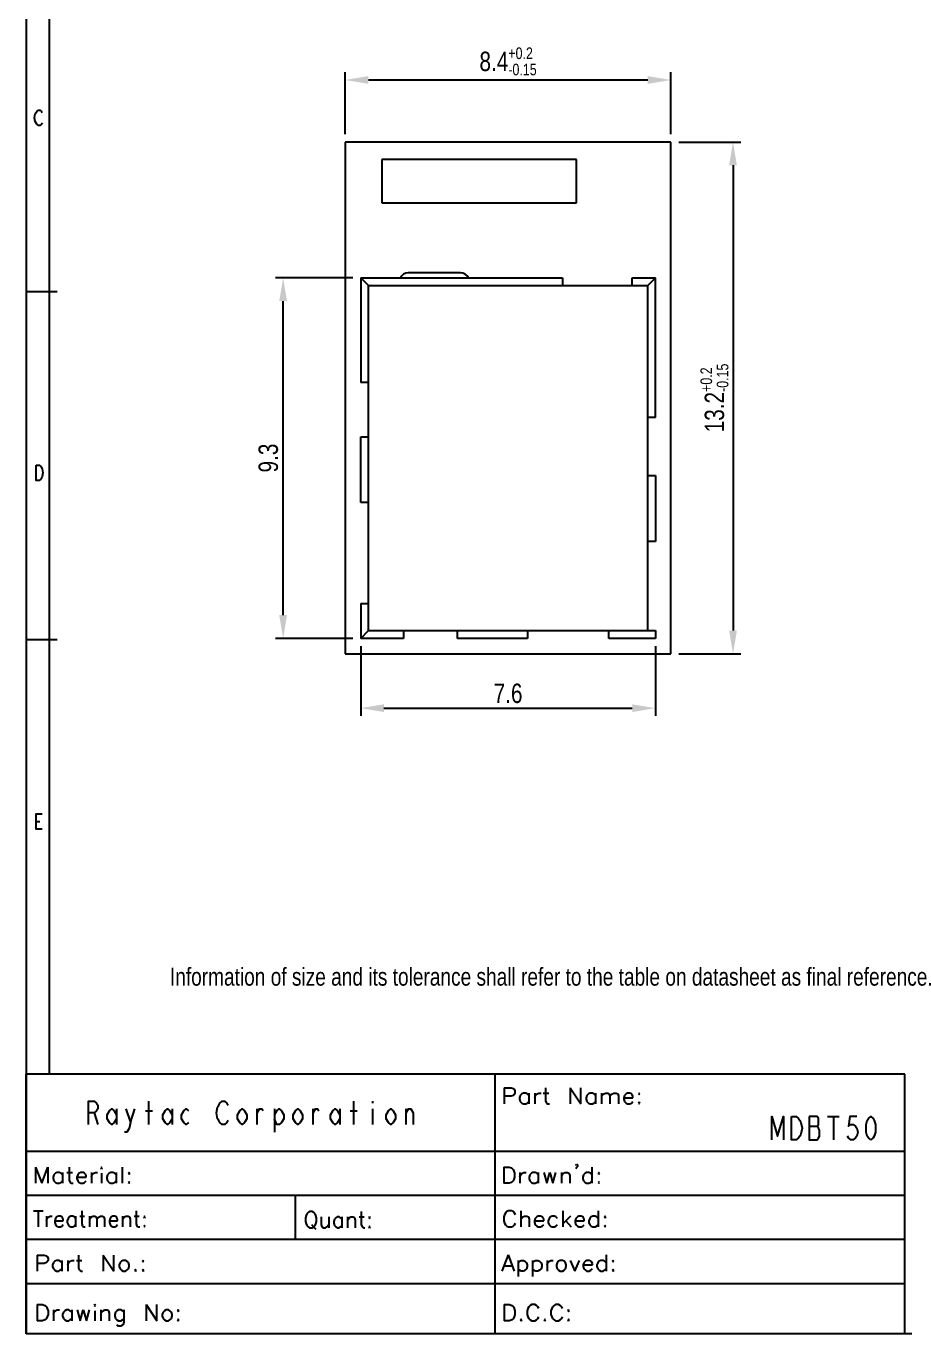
# Model space of a CAD drawing. Header units: millimetres. Extents: x 0 to 189, y 4 to 276.
# Drawn here: x 0 to 113.3, y 3.7 to 172.3 of the extents above; entities that cross this region are included whole.
import ezdxf

# ---------------------------------------------------------------- set-up
doc = ezdxf.new("R2010")
doc.units = ezdxf.units.MM
doc.header["$LTSCALE"] = 19.36
doc.header["$PDMODE"] = 3
doc.header["$PDSIZE"] = 8
doc.layers.get('0').update_dxf_attribs({"linetype": 'CONTINUOUS'})
doc.layers.get('Defpoints').update_dxf_attribs({"linetype": 'CONTINUOUS'})
doc.styles.get("Standard").update_dxf_attribs({"font": 'txt', "width": 0.8})
doc.dimstyles.new('DIMSTYLE_1', dxfattribs={"dimtxt": 2.5, "dimasz": 3, "dimexe": 1, "dimexo": 1, "dimgap": 0.65, "dimtad": 1, "dimlfac": 0.2, "dimdsep": 46, "dimtxsty": 'Standard', "dimblk": '_FILLED', "dimcen": 0.09, "dimazin": 2, "dimtol": 1, "dimtp": 0.2, "dimtm": 0.15, "dimtfac": 0.6, "dimtofl": 0, "dimtmove": 0, "dimatfit": 3, "dimldrblk": '_FILLED', "dimfxl": 0, "dimtolj": 1, "dimarcsym": 0})
doc.dimstyles.new('DIMSTYLE_2', dxfattribs={"dimtxt": 2.5, "dimasz": 3, "dimexe": 1, "dimexo": 1, "dimgap": 0.65, "dimtad": 1, "dimlfac": 0.2, "dimdsep": 46, "dimtxsty": 'Standard', "dimblk": '_FILLED', "dimcen": 0.09, "dimazin": 2, "dimtp": 0.2, "dimtm": 0.15, "dimtfac": 0.6, "dimtofl": 0, "dimtmove": 0, "dimatfit": 3, "dimldrblk": '_FILLED', "dimfxl": 0, "dimtolj": 1, "dimarcsym": 0})

# ---------------------------------------------------------------- blocks, each defined once
blk = doc.blocks.new('_FILLED')
at = {"color": 0, "linetype": 'ByBlock'}
blk.add_solid([(0, 0), (-1, 0.167), (-1, -0.167)], dxfattribs=at)
blk = doc.blocks.new('*D16')
at = {"color": 0, "lineweight": -2}
for p, q in [((42.13, 139.83), (32.13, 139.83)), ((33.13, 96.33), (33.13, 136.83)), ((42.13, 93.33), (32.13, 93.33))]:
    blk.add_line(p, q, dxfattribs=at)
at = {"layer": 'Defpoints', "color": 0}
for p in [(33.13, 139.83), (43.13, 139.83), (43.13, 93.33)]:
    blk.add_point(p, dxfattribs=at)
at = {"color": 0, "lineweight": -2, "xscale": 3, "yscale": 3, "zscale": 3}
for p, rotation in [((33.13, 139.83), 90), ((33.13, 93.33), 270)]:
    blk.add_blockref('_FILLED', p, dxfattribs=dict(at, rotation=rotation))
at = {"color": 0, "insert": (31.23, 116.58), "char_height": 2.5, "attachment_point": 5, "rotation": 90}
blk.add_mtext('\\A1;9.3', dxfattribs=at)
blk = doc.blocks.new('*D17')
at = {"color": 0, "lineweight": -2}
for p, q in [((43.13, 92.33), (43.13, 83.33)), ((81.13, 92.33), (81.13, 83.33)), ((46.13, 84.33), (78.13, 84.33))]:
    blk.add_line(p, q, dxfattribs=at)
at = {"layer": 'Defpoints', "color": 0}
for p in [(43.13, 93.33), (81.13, 93.33), (81.13, 84.33)]:
    blk.add_point(p, dxfattribs=at)
at = {"color": 0, "lineweight": -2, "xscale": 3, "yscale": 3, "zscale": 3, "rotation": 180}
blk.add_blockref('_FILLED', (43.13, 84.33), dxfattribs=at)
at = {"color": 0, "lineweight": -2, "xscale": 3, "yscale": 3, "zscale": 3}
blk.add_blockref('_FILLED', (81.13, 84.33), dxfattribs=at)
at = {"color": 0, "insert": (62.13, 86.23), "char_height": 2.5, "attachment_point": 5}
blk.add_mtext('\\A1;7.6', dxfattribs=at)
blk = doc.blocks.new('*D18')
at = {"color": 0, "lineweight": -2}
for p, q in [((41.13, 158.33), (41.13, 166.33)), ((44.13, 165.33), (80.13, 165.33)), ((83.13, 158.33), (83.13, 166.33))]:
    blk.add_line(p, q, dxfattribs=at)
at = {"layer": 'Defpoints', "color": 0}
for p in [(83.13, 165.33), (41.13, 157.33), (83.13, 157.33)]:
    blk.add_point(p, dxfattribs=at)
at = {"color": 0, "lineweight": -2, "xscale": 3, "yscale": 3, "zscale": 3, "rotation": 180}
blk.add_blockref('_FILLED', (41.13, 165.33), dxfattribs=at)
at = {"color": 0, "lineweight": -2, "xscale": 3, "yscale": 3, "zscale": 3}
blk.add_blockref('_FILLED', (83.13, 165.33), dxfattribs=at)
at = {"color": 0, "insert": (62.13, 167.73), "char_height": 2.5, "attachment_point": 5}
blk.add_mtext('\\A1;8.4{\\H0.6x;\\S+0.2^ -0.15;}', dxfattribs=at)
blk = doc.blocks.new('*D19')
at = {"color": 0, "lineweight": -2}
for p, q in [((84.13, 157.33), (92.13, 157.33)), ((91.13, 154.33), (91.13, 94.33)), ((84.13, 91.33), (92.13, 91.33))]:
    blk.add_line(p, q, dxfattribs=at)
at = {"layer": 'Defpoints', "color": 0}
for p in [(83.13, 157.33), (83.13, 91.33), (91.13, 91.33)]:
    blk.add_point(p, dxfattribs=at)
at = {"color": 0, "lineweight": -2, "xscale": 3, "yscale": 3, "zscale": 3}
for p, rotation in [((91.13, 157.33), 90), ((91.13, 91.33), 270)]:
    blk.add_blockref('_FILLED', p, dxfattribs=dict(at, rotation=rotation))
at = {"color": 0, "insert": (88.73, 124.33), "char_height": 2.5, "attachment_point": 5, "rotation": 90}
blk.add_mtext('\\A1;13.2{\\H0.6x;\\S+0.2^ -0.15;}', dxfattribs=at)

msp = doc.modelspace()

# ---------------------------------------------------------------- linework, layer by layer
at = {"color": 7, "linetype": 'Continuous'}
for p, q in [((0, 275.551), (0, 3.653)), ((2.977, 272.574), (2.977, 37.144)), ((41.131, 157.329), (41.131, 91.329)), ((83.131, 157.329), (41.131, 157.329)), ((83.131, 91.329), (83.131, 157.329)), ((45.84, 155.092), (45.84, 149.492)), ((70.94, 155.092), (45.84, 155.092)), ((70.94, 149.492), (70.94, 155.092)), ((45.84, 149.492), (70.94, 149.492)), ((56.006, 140.454), (49.256, 140.454)), ((43.131, 139.829), (43.131, 126.329)), ((43.131, 139.829), (44.131, 138.829)), ((43.131, 139.829), (69.131, 139.829)), ((44.131, 94.329), (44.131, 138.829)), ((44.131, 138.829), (80.131, 138.829)), ((69.131, 139.829), (69.131, 138.829)), ((78.131, 139.829), (81.131, 139.829)), ((78.131, 138.829), (78.131, 139.829)), ((81.131, 139.829), (80.131, 138.829)), ((80.131, 94.329), (80.131, 138.829)), ((81.131, 121.829), (81.131, 139.829)), ((3.977, 138.012), (0, 138.012)), ((44.131, 126.329), (43.131, 126.329)), ((81.131, 121.829), (80.131, 121.829)), ((43.131, 110.829), (43.131, 119.329)), ((43.131, 119.329), (44.131, 119.329)), ((80.131, 114.329), (81.131, 114.329)), ((81.131, 114.329), (81.131, 105.829)), ((44.131, 110.829), (43.131, 110.829)), ((81.131, 105.829), (80.131, 105.829)), ((43.131, 97.829), (44.131, 97.829)), ((43.131, 97.829), (43.131, 93.329)), ((3.977, 93.158), (0, 93.158)), ((43.131, 93.329), (44.131, 94.329)), ((48.631, 93.329), (43.131, 93.329)), ((44.131, 94.329), (81.131, 94.329)), ((48.631, 94.329), (48.631, 93.329)), ((55.631, 93.329), (55.631, 94.329)), ((64.631, 93.329), (55.631, 93.329)), ((64.631, 94.329), (64.631, 93.329)), ((75.131, 93.329), (75.131, 94.329)), ((81.131, 93.329), (75.131, 93.329)), ((81.131, 94.329), (81.131, 93.329)), ((41.131, 91.329), (83.131, 91.329)), ((1.279, 69.737), (1.774, 69.737)), ((113.282, 37.133), (0.002, 37.133)), ((60.462, 3.653), (60.462, 37.133)), ((61.633, 35.388), (62.523, 35.388)), ((61.633, 35.388), (61.633, 33.311)), ((62.523, 34.298), (61.633, 34.298)), ((62.523, 35.388), (62.819, 35.288)), ((62.819, 34.398), (62.523, 34.298)), ((62.819, 35.288), (62.916, 35.189)), ((62.916, 34.497), (62.819, 34.398)), ((62.916, 35.189), (63.016, 34.992)), ((63.016, 34.694), (62.916, 34.497)), ((63.016, 34.992), (63.016, 34.694)), ((63.707, 34.398), (63.61, 34.102)), ((63.61, 34.102), (63.61, 33.903)), ((63.61, 33.903), (63.707, 33.607)), ((63.906, 34.597), (63.707, 34.398)), ((64.102, 34.694), (63.906, 34.597)), ((64.401, 34.694), (64.102, 34.694)), ((64.597, 34.597), (64.401, 34.694)), ((64.796, 34.398), (64.597, 34.597)), ((64.796, 34.694), (64.796, 33.311)), ((65.587, 34.694), (65.587, 33.311)), ((65.587, 34.102), (65.684, 34.398)), ((65.684, 34.398), (65.883, 34.597)), ((65.883, 34.597), (66.079, 34.694)), ((66.079, 34.694), (66.375, 34.694)), ((66.673, 34.694), (67.365, 34.694)), ((66.969, 35.388), (66.969, 33.707)), ((70.132, 35.388), (71.515, 33.311)), ((70.132, 35.388), (70.132, 33.311)), ((71.515, 33.311), (71.515, 35.388)), ((72.305, 34.398), (72.206, 34.102)), ((72.206, 34.102), (72.206, 33.903)), ((72.206, 33.903), (72.305, 33.607)), ((72.502, 34.597), (72.305, 34.398)), ((72.701, 34.694), (72.502, 34.597)), ((72.997, 34.694), (72.701, 34.694)), ((73.196, 34.597), (72.997, 34.694)), ((73.392, 34.398), (73.196, 34.597)), ((73.392, 34.694), (73.392, 33.311)), ((74.183, 34.694), (74.183, 33.311)), ((74.183, 34.298), (74.479, 34.597)), ((74.479, 34.597), (74.678, 34.694)), ((74.678, 34.694), (74.974, 34.694)), ((74.974, 34.694), (75.17, 34.597)), ((75.17, 34.597), (75.269, 34.298)), ((75.269, 34.298), (75.565, 34.597)), ((75.269, 34.298), (75.269, 33.311)), ((75.565, 34.597), (75.764, 34.694)), ((75.764, 34.694), (76.06, 34.694)), ((76.06, 34.694), (76.259, 34.597)), ((76.259, 34.597), (76.356, 34.298)), ((76.356, 34.298), (76.356, 33.311)), ((77.147, 34.398), (77.05, 34.102)), ((77.05, 34.102), (78.233, 34.102)), ((77.05, 34.102), (77.05, 33.903)), ((77.05, 33.903), (77.147, 33.607)), ((77.346, 34.597), (77.147, 34.398)), ((77.542, 34.694), (77.346, 34.597)), ((77.838, 34.694), (77.542, 34.694)), ((78.037, 34.597), (77.838, 34.694)), ((78.136, 34.497), (78.037, 34.597)), ((78.233, 34.298), (78.136, 34.497)), ((78.233, 34.102), (78.233, 34.298)), ((79.024, 34.694), (78.927, 34.597)), ((78.927, 34.597), (79.024, 34.497)), ((79.124, 34.597), (79.024, 34.694)), ((79.024, 34.497), (79.124, 34.597)), ((8.782, 32.148), (9.232, 30.648)), ((11.632, 32.648), (11.632, 30.648)), ((13.432, 30.898), (14.032, 32.648)), ((15.382, 32.398), (16.282, 32.398)), ((15.832, 30.648), (15.832, 33.648)), ((18.832, 32.648), (18.832, 30.648)), ((29.782, 30.648), (29.782, 32.648)), ((32.032, 32.648), (32.032, 29.648)), ((36.982, 30.648), (36.982, 32.648)), ((40.432, 32.648), (40.432, 30.648)), ((41.782, 32.398), (42.682, 32.398)), ((42.232, 30.648), (42.232, 33.648)), ((44.632, 33.648), (44.632, 33.398)), ((44.632, 32.648), (44.632, 30.648)), ((48.982, 30.648), (48.982, 32.648)), ((63.707, 33.607), (63.906, 33.411)), ((63.906, 33.411), (64.102, 33.311)), ((64.102, 33.311), (64.401, 33.311)), ((64.401, 33.311), (64.597, 33.411)), ((64.597, 33.411), (64.796, 33.607)), ((66.969, 33.707), (67.069, 33.411)), ((67.069, 33.411), (67.265, 33.311)), ((67.265, 33.311), (67.464, 33.311)), ((72.305, 33.607), (72.502, 33.411)), ((72.502, 33.411), (72.701, 33.311)), ((72.701, 33.311), (72.997, 33.311)), ((72.997, 33.311), (73.196, 33.411)), ((73.196, 33.411), (73.392, 33.607)), ((77.147, 33.607), (77.346, 33.411)), ((77.346, 33.411), (77.542, 33.311)), ((77.542, 33.311), (77.838, 33.311)), ((77.838, 33.311), (78.037, 33.411)), ((78.037, 33.411), (78.233, 33.607)), ((79.024, 33.508), (78.927, 33.411)), ((78.927, 33.411), (79.024, 33.311)), ((79.124, 33.411), (79.024, 33.508)), ((79.024, 33.311), (79.124, 33.411)), ((100.932, 30.413), (101.982, 30.413)), ((103.332, 31.663), (104.832, 31.663)), ((104.082, 31.663), (104.082, 28.663)), ((113.282, 27.163), (0.002, 27.163)), ((70.875, 25.439), (70.971, 25.538)), ((70.971, 25.342), (70.875, 25.439)), ((70.971, 25.538), (71.071, 25.439)), ((71.071, 25.439), (70.971, 25.342)), ((71.071, 25.439), (71.071, 25.242)), ((1.209, 25.147), (2.001, 23.066)), ((1.209, 25.147), (1.209, 23.066)), ((2.001, 23.066), (2.793, 25.147)), ((2.793, 25.147), (2.793, 23.066)), ((3.585, 24.153), (3.485, 23.858)), ((3.485, 23.858), (3.485, 23.663)), ((3.485, 23.663), (3.585, 23.367)), ((3.78, 24.354), (3.585, 24.153)), ((3.981, 24.455), (3.78, 24.354)), ((4.277, 24.455), (3.981, 24.455)), ((4.472, 24.354), (4.277, 24.455)), ((4.673, 24.153), (4.472, 24.354)), ((4.673, 24.455), (4.673, 23.066)), ((5.264, 24.455), (5.955, 24.455)), ((5.559, 25.147), (5.559, 23.462)), ((6.647, 24.153), (6.546, 23.858)), ((6.546, 23.858), (7.734, 23.858)), ((6.546, 23.858), (6.546, 23.663)), ((6.546, 23.663), (6.647, 23.367)), ((6.842, 24.354), (6.647, 24.153)), ((7.043, 24.455), (6.842, 24.354)), ((7.338, 24.455), (7.043, 24.455)), ((7.533, 24.354), (7.338, 24.455)), ((7.634, 24.254), (7.533, 24.354)), ((7.734, 24.059), (7.634, 24.254)), ((7.734, 23.858), (7.734, 24.059)), ((8.426, 24.455), (8.426, 23.066)), ((8.426, 23.858), (8.526, 24.153)), ((8.526, 24.153), (8.721, 24.354)), ((8.721, 24.354), (8.923, 24.455)), ((8.923, 24.455), (9.218, 24.455)), ((9.708, 25.147), (9.614, 25.046)), ((9.614, 25.046), (9.708, 24.945)), ((9.809, 25.046), (9.708, 25.147)), ((9.708, 24.945), (9.809, 25.046)), ((9.708, 24.354), (9.708, 23.066)), ((10.5, 24.153), (10.4, 23.858)), ((10.4, 23.858), (10.4, 23.663)), ((10.4, 23.663), (10.5, 23.367)), ((10.695, 24.354), (10.5, 24.153)), ((10.897, 24.455), (10.695, 24.354)), ((11.192, 24.455), (10.897, 24.455)), ((11.387, 24.354), (11.192, 24.455)), ((11.588, 24.153), (11.387, 24.354)), ((11.588, 24.455), (11.588, 23.066)), ((12.38, 25.147), (12.38, 23.066)), ((13.267, 24.455), (13.166, 24.354)), ((13.166, 24.354), (13.267, 24.254)), ((13.367, 24.354), (13.267, 24.455)), ((13.267, 24.254), (13.367, 24.354)), ((61.585, 25.143), (62.276, 25.143)), ((61.585, 25.143), (61.585, 23.067)), ((62.276, 25.143), (62.572, 25.043)), ((62.572, 25.043), (62.771, 24.847)), ((62.771, 24.847), (62.87, 24.648)), ((62.87, 24.648), (62.967, 24.352)), ((62.967, 23.857), (62.87, 23.561)), ((62.967, 24.352), (62.967, 23.857)), ((63.658, 24.452), (63.658, 23.067)), ((63.658, 23.857), (63.758, 24.153)), ((63.758, 24.153), (63.957, 24.352)), ((63.957, 24.352), (64.153, 24.452)), ((64.153, 24.452), (64.449, 24.452)), ((64.944, 24.153), (64.844, 23.857)), ((64.844, 23.857), (64.844, 23.661)), ((64.844, 23.661), (64.944, 23.362)), ((65.143, 24.352), (64.944, 24.153)), ((65.339, 24.452), (65.143, 24.352)), ((65.635, 24.452), (65.339, 24.452)), ((65.834, 24.352), (65.635, 24.452)), ((66.031, 24.153), (65.834, 24.352)), ((66.031, 24.452), (66.031, 23.067)), ((66.722, 24.452), (67.117, 23.067)), ((67.117, 23.067), (67.513, 24.452)), ((67.513, 24.452), (67.908, 23.067)), ((67.908, 23.067), (68.303, 24.452)), ((68.997, 24.452), (68.997, 23.067)), ((68.997, 24.056), (69.293, 24.352)), ((69.293, 24.352), (69.489, 24.452)), ((69.489, 24.452), (69.785, 24.452)), ((69.785, 24.452), (69.984, 24.352)), ((69.984, 24.352), (70.084, 24.056)), ((70.084, 24.056), (70.084, 23.067)), ((70.971, 25.043), (70.875, 24.944)), ((71.071, 25.242), (70.971, 25.043)), ((71.862, 24.153), (71.762, 23.857)), ((71.762, 23.857), (71.762, 23.661)), ((71.762, 23.661), (71.862, 23.362)), ((72.061, 24.352), (71.862, 24.153)), ((72.257, 24.452), (72.061, 24.352)), ((72.553, 24.452), (72.257, 24.452)), ((72.752, 24.352), (72.553, 24.452)), ((72.948, 24.153), (72.752, 24.352)), ((72.948, 25.143), (72.948, 23.067)), ((73.838, 24.452), (73.739, 24.352)), ((73.739, 24.352), (73.838, 24.253)), ((73.938, 24.352), (73.838, 24.452)), ((73.838, 24.253), (73.938, 24.352)), ((3.585, 23.367), (3.78, 23.166)), ((3.78, 23.166), (3.981, 23.066)), ((3.981, 23.066), (4.277, 23.066)), ((4.277, 23.066), (4.472, 23.166)), ((4.472, 23.166), (4.673, 23.367)), ((5.559, 23.462), (5.66, 23.166)), ((5.66, 23.166), (5.855, 23.066)), ((5.855, 23.066), (6.056, 23.066)), ((6.647, 23.367), (6.842, 23.166)), ((6.842, 23.166), (7.043, 23.066)), ((7.043, 23.066), (7.338, 23.066)), ((7.338, 23.066), (7.533, 23.166)), ((7.533, 23.166), (7.734, 23.367)), ((10.5, 23.367), (10.695, 23.166)), ((10.695, 23.166), (10.897, 23.066)), ((10.897, 23.066), (11.192, 23.066)), ((11.192, 23.066), (11.387, 23.166)), ((11.387, 23.166), (11.588, 23.367)), ((13.267, 23.267), (13.166, 23.166)), ((13.166, 23.166), (13.267, 23.066)), ((13.367, 23.166), (13.267, 23.267)), ((13.267, 23.066), (13.367, 23.166)), ((62.276, 23.067), (61.585, 23.067)), ((62.572, 23.166), (62.276, 23.067)), ((62.771, 23.362), (62.572, 23.166)), ((62.87, 23.561), (62.771, 23.362)), ((64.944, 23.362), (65.143, 23.166)), ((65.143, 23.166), (65.339, 23.067)), ((65.339, 23.067), (65.635, 23.067)), ((65.635, 23.067), (65.834, 23.166)), ((65.834, 23.166), (66.031, 23.362)), ((71.862, 23.362), (72.061, 23.166)), ((72.061, 23.166), (72.257, 23.067)), ((72.257, 23.067), (72.553, 23.067)), ((72.553, 23.067), (72.752, 23.166)), ((72.752, 23.166), (72.948, 23.362)), ((73.838, 23.266), (73.739, 23.166)), ((73.739, 23.166), (73.838, 23.067)), ((73.938, 23.166), (73.838, 23.266)), ((73.838, 23.067), (73.938, 23.166)), ((113.282, 21.483), (0.002, 21.483)), ((34.732, 15.803), (34.732, 21.483)), ((113.282, 21.491), (69.463, 21.491)), ((0.945, 19.514), (2.19, 19.514)), ((1.568, 19.514), (1.568, 17.433)), ((2.637, 18.822), (2.637, 17.433)), ((2.725, 18.521), (2.907, 18.722)), ((2.907, 18.722), (3.083, 18.822)), ((3.083, 18.822), (3.347, 18.822)), ((3.969, 18.722), (3.793, 18.521)), ((4.152, 18.822), (3.969, 18.722)), ((4.416, 18.822), (4.152, 18.822)), ((4.592, 18.722), (4.416, 18.822)), ((4.686, 18.621), (4.592, 18.722)), ((4.774, 18.426), (4.686, 18.621)), ((5.572, 18.722), (5.396, 18.521)), ((5.748, 18.822), (5.572, 18.722)), ((6.019, 18.822), (5.748, 18.822)), ((6.195, 18.722), (6.019, 18.822)), ((6.371, 18.521), (6.195, 18.722)), ((6.371, 18.822), (6.371, 17.433)), ((6.905, 18.822), (7.527, 18.822)), ((7.175, 19.514), (7.175, 17.829)), ((8.15, 18.822), (8.15, 17.433)), ((8.15, 18.426), (8.42, 18.722)), ((8.42, 18.722), (8.596, 18.822)), ((8.596, 18.822), (8.86, 18.822)), ((8.86, 18.822), (9.043, 18.722)), ((9.043, 18.722), (9.131, 18.426)), ((9.131, 18.426), (9.395, 18.722)), ((9.395, 18.722), (9.577, 18.822)), ((9.577, 18.822), (9.841, 18.822)), ((9.841, 18.822), (10.017, 18.722)), ((10.017, 18.722), (10.111, 18.426)), ((10.998, 18.722), (10.822, 18.521)), ((11.174, 18.822), (10.998, 18.722)), ((11.444, 18.822), (11.174, 18.822)), ((11.62, 18.722), (11.444, 18.822)), ((11.708, 18.621), (11.62, 18.722)), ((11.796, 18.426), (11.708, 18.621)), ((12.418, 18.822), (12.418, 17.433)), ((12.418, 18.426), (12.689, 18.722)), ((12.689, 18.722), (12.865, 18.822)), ((12.865, 18.822), (13.135, 18.822)), ((13.135, 18.822), (13.311, 18.722)), ((13.311, 18.722), (13.399, 18.426)), ((13.933, 18.822), (14.556, 18.822)), ((14.197, 19.514), (14.197, 17.829)), ((15.266, 18.822), (15.178, 18.722)), ((15.178, 18.722), (15.266, 18.621)), ((15.354, 18.722), (15.266, 18.822)), ((15.266, 18.621), (15.354, 18.722)), ((36.093, 18.919), (36.004, 18.623)), ((36.004, 18.623), (36.004, 18.128)), ((36.182, 19.116), (36.093, 18.919)), ((36.359, 19.315), (36.182, 19.116)), ((36.539, 19.414), (36.359, 19.315)), ((36.894, 19.414), (36.539, 19.414)), ((37.072, 19.315), (36.894, 19.414)), ((37.249, 19.116), (37.072, 19.315)), ((37.338, 18.919), (37.249, 19.116)), ((37.427, 18.623), (37.338, 18.919)), ((37.427, 18.128), (37.427, 18.623)), ((38.051, 18.72), (38.051, 17.733)), ((39.027, 18.72), (39.027, 17.338)), ((39.917, 18.623), (39.74, 18.424)), ((40.095, 18.72), (39.917, 18.623)), ((40.361, 18.72), (40.095, 18.72)), ((40.541, 18.623), (40.361, 18.72)), ((40.719, 18.424), (40.541, 18.623)), ((40.719, 18.72), (40.719, 17.338)), ((41.429, 18.72), (41.429, 17.338)), ((41.429, 18.325), (41.695, 18.623)), ((41.695, 18.623), (41.875, 18.72)), ((41.875, 18.72), (42.142, 18.72)), ((42.142, 18.72), (42.319, 18.623)), ((42.319, 18.623), (42.408, 18.325)), ((42.94, 18.72), (43.564, 18.72)), ((43.209, 19.414), (43.209, 17.733)), ((44.274, 18.72), (44.186, 18.623)), ((44.186, 18.623), (44.274, 18.524)), ((44.363, 18.623), (44.274, 18.72)), ((44.274, 18.524), (44.363, 18.623)), ((61.682, 19.016), (61.585, 18.72)), ((61.585, 18.72), (61.585, 18.225)), ((61.781, 19.215), (61.682, 19.016)), ((61.98, 19.411), (61.781, 19.215)), ((62.176, 19.511), (61.98, 19.411)), ((62.572, 19.511), (62.176, 19.511)), ((62.768, 19.411), (62.572, 19.511)), ((62.967, 19.215), (62.768, 19.411)), ((63.067, 19.016), (62.967, 19.215)), ((63.758, 19.511), (63.758, 17.435)), ((63.758, 18.422), (64.054, 18.72)), ((64.054, 18.72), (64.253, 18.817)), ((64.253, 18.817), (64.549, 18.817)), ((64.549, 18.817), (64.745, 18.72)), ((64.745, 18.72), (64.844, 18.422)), ((65.832, 18.72), (65.635, 18.521)), ((66.031, 18.817), (65.832, 18.72)), ((66.326, 18.817), (66.031, 18.817)), ((66.525, 18.72), (66.326, 18.817)), ((66.622, 18.621), (66.525, 18.72)), ((66.722, 18.422), (66.622, 18.621)), ((67.612, 18.72), (67.413, 18.521)), ((67.808, 18.817), (67.612, 18.72)), ((68.104, 18.817), (67.808, 18.817)), ((68.303, 18.72), (68.104, 18.817)), ((68.5, 18.521), (68.303, 18.72)), ((69.194, 19.511), (69.194, 17.435)), ((70.181, 18.817), (69.194, 17.83)), ((71.071, 18.72), (70.872, 18.521)), ((71.267, 18.817), (71.071, 18.72)), ((71.563, 18.817), (71.267, 18.817)), ((71.762, 18.72), (71.563, 18.817)), ((71.862, 18.621), (71.762, 18.72)), ((71.958, 18.422), (71.862, 18.621)), ((72.849, 18.72), (72.652, 18.521)), ((73.048, 18.817), (72.849, 18.72)), ((73.344, 18.817), (73.048, 18.817)), ((73.54, 18.72), (73.344, 18.817)), ((73.739, 18.521), (73.54, 18.72)), ((73.739, 19.511), (73.739, 17.435)), ((74.627, 18.817), (74.53, 18.72)), ((74.53, 18.72), (74.627, 18.621)), ((74.726, 18.72), (74.627, 18.817)), ((74.627, 18.621), (74.726, 18.72)), ((2.637, 18.225), (2.725, 18.521)), ((3.793, 18.521), (3.705, 18.225)), ((3.705, 18.225), (4.774, 18.225)), ((3.705, 18.225), (3.705, 18.03)), ((3.705, 18.03), (3.793, 17.735)), ((3.793, 17.735), (3.969, 17.534)), ((3.969, 17.534), (4.152, 17.433)), ((4.152, 17.433), (4.416, 17.433)), ((4.416, 17.433), (4.592, 17.534)), ((4.592, 17.534), (4.774, 17.735)), ((4.774, 18.225), (4.774, 18.426)), ((5.396, 18.521), (5.308, 18.225)), ((5.308, 18.225), (5.308, 18.03)), ((5.308, 18.03), (5.396, 17.735)), ((5.396, 17.735), (5.572, 17.534)), ((5.572, 17.534), (5.748, 17.433)), ((5.748, 17.433), (6.019, 17.433)), ((6.019, 17.433), (6.195, 17.534)), ((6.195, 17.534), (6.371, 17.735)), ((7.175, 17.829), (7.263, 17.534)), ((7.263, 17.534), (7.439, 17.433)), ((7.439, 17.433), (7.615, 17.433)), ((9.131, 18.426), (9.131, 17.433)), ((10.111, 18.426), (10.111, 17.433)), ((10.822, 18.521), (10.734, 18.225)), ((10.734, 18.225), (11.796, 18.225)), ((10.734, 18.225), (10.734, 18.03)), ((10.734, 18.03), (10.822, 17.735)), ((10.822, 17.735), (10.998, 17.534)), ((10.998, 17.534), (11.174, 17.433)), ((11.174, 17.433), (11.444, 17.433)), ((11.444, 17.433), (11.62, 17.534)), ((11.62, 17.534), (11.796, 17.735)), ((11.796, 18.225), (11.796, 18.426)), ((13.399, 18.426), (13.399, 17.433)), ((14.197, 17.829), (14.286, 17.534)), ((14.286, 17.534), (14.468, 17.433)), ((14.468, 17.433), (14.644, 17.433)), ((15.266, 17.634), (15.178, 17.534)), ((15.178, 17.534), (15.266, 17.433)), ((15.354, 17.534), (15.266, 17.634)), ((15.266, 17.433), (15.354, 17.534)), ((36.004, 18.128), (36.093, 17.83)), ((36.093, 17.83), (36.182, 17.634)), ((36.182, 17.634), (36.359, 17.435)), ((36.359, 17.435), (36.539, 17.338)), ((36.539, 17.338), (36.894, 17.338)), ((36.805, 17.733), (37.338, 17.139)), ((36.894, 17.338), (37.072, 17.435)), ((37.072, 17.435), (37.249, 17.634)), ((37.249, 17.634), (37.338, 17.83)), ((37.338, 17.83), (37.427, 18.128)), ((38.051, 17.733), (38.14, 17.435)), ((38.14, 17.435), (38.317, 17.338)), ((38.317, 17.338), (38.583, 17.338)), ((38.583, 17.338), (38.761, 17.435)), ((38.761, 17.435), (39.027, 17.733)), ((39.74, 18.424), (39.651, 18.128)), ((39.651, 18.128), (39.651, 17.929)), ((39.651, 17.929), (39.74, 17.634)), ((39.74, 17.634), (39.917, 17.435)), ((39.917, 17.435), (40.095, 17.338)), ((40.095, 17.338), (40.361, 17.338)), ((40.361, 17.338), (40.541, 17.435)), ((40.541, 17.435), (40.719, 17.634)), ((42.408, 18.325), (42.408, 17.338)), ((43.209, 17.733), (43.298, 17.435)), ((43.298, 17.435), (43.476, 17.338)), ((43.476, 17.338), (43.653, 17.338)), ((44.274, 17.534), (44.186, 17.435)), ((44.186, 17.435), (44.274, 17.338)), ((44.363, 17.435), (44.274, 17.534)), ((44.274, 17.338), (44.363, 17.435)), ((61.585, 18.225), (61.682, 17.929)), ((61.682, 17.929), (61.781, 17.73)), ((61.781, 17.73), (61.98, 17.534)), ((61.98, 17.534), (62.176, 17.435)), ((62.176, 17.435), (62.572, 17.435)), ((62.572, 17.435), (62.768, 17.534)), ((62.768, 17.534), (62.967, 17.73)), ((62.967, 17.73), (63.067, 17.929)), ((64.844, 18.422), (64.844, 17.435)), ((65.635, 18.521), (65.536, 18.225)), ((65.536, 18.225), (66.722, 18.225)), ((65.536, 18.225), (65.536, 18.026)), ((65.536, 18.026), (65.635, 17.73)), ((65.635, 17.73), (65.832, 17.534)), ((65.832, 17.534), (66.031, 17.435)), ((66.031, 17.435), (66.326, 17.435)), ((66.326, 17.435), (66.525, 17.534)), ((66.525, 17.534), (66.722, 17.73)), ((66.722, 18.225), (66.722, 18.422)), ((67.413, 18.521), (67.316, 18.225)), ((67.316, 18.225), (67.316, 18.026)), ((67.316, 18.026), (67.413, 17.73)), ((67.413, 17.73), (67.612, 17.534)), ((67.612, 17.534), (67.808, 17.435)), ((67.808, 17.435), (68.104, 17.435)), ((68.104, 17.435), (68.303, 17.534)), ((68.303, 17.534), (68.5, 17.73)), ((69.589, 18.225), (70.28, 17.435)), ((70.872, 18.521), (70.775, 18.225)), ((70.775, 18.225), (71.958, 18.225)), ((70.775, 18.225), (70.775, 18.026)), ((70.775, 18.026), (70.872, 17.73)), ((70.872, 17.73), (71.071, 17.534)), ((71.071, 17.534), (71.267, 17.435)), ((71.267, 17.435), (71.563, 17.435)), ((71.563, 17.435), (71.762, 17.534)), ((71.762, 17.534), (71.958, 17.73)), ((71.958, 18.225), (71.958, 18.422)), ((72.652, 18.521), (72.553, 18.225)), ((72.553, 18.225), (72.553, 18.026)), ((72.553, 18.026), (72.652, 17.73)), ((72.652, 17.73), (72.849, 17.534)), ((72.849, 17.534), (73.048, 17.435)), ((73.048, 17.435), (73.344, 17.435)), ((73.344, 17.435), (73.54, 17.534)), ((73.54, 17.534), (73.739, 17.73)), ((74.627, 17.631), (74.53, 17.534)), ((74.53, 17.534), (74.627, 17.435)), ((74.726, 17.534), (74.627, 17.631)), ((74.627, 17.435), (74.726, 17.534)), ((113.282, 15.803), (0.002, 15.803)), ((1.436, 13.818), (2.322, 13.818)), ((1.436, 13.818), (1.436, 11.744)), ((2.322, 13.818), (2.618, 13.724)), ((2.618, 13.724), (2.718, 13.623)), ((2.718, 13.623), (2.819, 13.428)), ((6.767, 13.818), (6.767, 12.14)), ((9.929, 13.818), (11.312, 11.744)), ((9.929, 13.818), (9.929, 11.744)), ((11.312, 11.744), (11.312, 13.818)), ((62.128, 13.82), (61.337, 11.743)), ((62.128, 13.82), (62.916, 11.743)), ((74.774, 13.82), (74.774, 11.743)), ((2.322, 12.731), (1.436, 12.731)), ((2.618, 12.831), (2.322, 12.731)), ((2.718, 12.932), (2.618, 12.831)), ((2.819, 13.127), (2.718, 12.932)), ((2.819, 13.428), (2.819, 13.127)), ((3.51, 12.831), (3.41, 12.536)), ((3.41, 12.536), (3.41, 12.341)), ((3.41, 12.341), (3.51, 12.039)), ((3.705, 13.032), (3.51, 12.831)), ((3.51, 12.039), (3.705, 11.844)), ((3.906, 13.127), (3.705, 13.032)), ((3.705, 11.844), (3.906, 11.744)), ((4.202, 13.127), (3.906, 13.127)), ((4.397, 13.032), (4.202, 13.127)), ((4.202, 11.744), (4.397, 11.844)), ((4.598, 12.831), (4.397, 13.032)), ((4.397, 11.844), (4.598, 12.039)), ((4.598, 13.127), (4.598, 11.744)), ((5.384, 13.127), (5.384, 11.744)), ((5.384, 12.536), (5.484, 12.831)), ((5.484, 12.831), (5.679, 13.032)), ((5.679, 13.032), (5.88, 13.127)), ((5.88, 13.127), (6.176, 13.127)), ((6.471, 13.127), (7.163, 13.127)), ((6.767, 12.14), (6.867, 11.844)), ((6.867, 11.844), (7.069, 11.744)), ((12.104, 12.831), (12.01, 12.536)), ((12.01, 12.536), (12.01, 12.341)), ((12.01, 12.341), (12.104, 12.039)), ((12.305, 13.032), (12.104, 12.831)), ((12.104, 12.039), (12.305, 11.844)), ((12.5, 13.127), (12.305, 13.032)), ((12.305, 11.844), (12.5, 11.744)), ((12.796, 13.127), (12.5, 13.127)), ((12.997, 13.032), (12.796, 13.127)), ((12.796, 11.744), (12.997, 11.844)), ((13.192, 12.831), (12.997, 13.032)), ((12.997, 11.844), (13.192, 12.039)), ((13.292, 12.536), (13.192, 12.831)), ((13.192, 12.039), (13.292, 12.341)), ((13.292, 12.341), (13.292, 12.536)), ((14.084, 11.945), (13.984, 11.844)), ((13.984, 11.844), (14.084, 11.744)), ((14.179, 11.844), (14.084, 11.945)), ((14.084, 11.744), (14.179, 11.844)), ((15.071, 13.127), (14.971, 13.032)), ((14.971, 13.032), (15.071, 12.932)), ((15.071, 11.945), (14.971, 11.844)), ((14.971, 11.844), (15.071, 11.744)), ((15.172, 13.032), (15.071, 13.127)), ((15.071, 12.932), (15.172, 13.032)), ((15.172, 11.844), (15.071, 11.945)), ((15.071, 11.744), (15.172, 11.844)), ((61.633, 12.435), (62.62, 12.435)), ((63.411, 13.129), (63.411, 11.052)), ((63.411, 12.83), (63.61, 13.029)), ((63.61, 11.843), (63.411, 12.039)), ((63.61, 13.029), (63.806, 13.129)), ((63.806, 11.743), (63.61, 11.843)), ((63.806, 13.129), (64.102, 13.129)), ((64.102, 13.129), (64.301, 13.029)), ((64.301, 11.843), (64.102, 11.743)), ((64.301, 13.029), (64.498, 12.83)), ((64.498, 12.039), (64.301, 11.843)), ((64.498, 12.83), (64.597, 12.534)), ((64.597, 12.338), (64.498, 12.039)), ((64.597, 12.534), (64.597, 12.338)), ((65.288, 13.129), (65.288, 11.052)), ((65.288, 12.83), (65.487, 13.029)), ((65.487, 11.843), (65.288, 12.039)), ((65.487, 13.029), (65.684, 13.129)), ((65.684, 11.743), (65.487, 11.843)), ((65.684, 13.129), (65.98, 13.129)), ((65.98, 13.129), (66.179, 13.029)), ((66.179, 11.843), (65.98, 11.743)), ((66.179, 13.029), (66.375, 12.83)), ((66.375, 12.039), (66.179, 11.843)), ((66.375, 12.83), (66.474, 12.534)), ((66.474, 12.338), (66.375, 12.039)), ((66.474, 12.534), (66.474, 12.338)), ((67.166, 13.129), (67.166, 11.743)), ((67.166, 12.534), (67.265, 12.83)), ((67.265, 12.83), (67.464, 13.029)), ((67.464, 13.029), (67.661, 13.129)), ((67.661, 13.129), (67.956, 13.129)), ((68.451, 12.83), (68.352, 12.534)), ((68.352, 12.534), (68.352, 12.338)), ((68.352, 12.338), (68.451, 12.039)), ((68.65, 13.029), (68.451, 12.83)), ((68.451, 12.039), (68.65, 11.843)), ((68.847, 13.129), (68.65, 13.029)), ((68.65, 11.843), (68.847, 11.743)), ((69.142, 13.129), (68.847, 13.129)), ((69.341, 13.029), (69.142, 13.129)), ((69.142, 11.743), (69.341, 11.843)), ((69.538, 12.83), (69.341, 13.029)), ((69.341, 11.843), (69.538, 12.039)), ((69.637, 12.534), (69.538, 12.83)), ((69.538, 12.039), (69.637, 12.338)), ((69.637, 12.338), (69.637, 12.534)), ((70.132, 13.129), (70.724, 11.743)), ((70.724, 11.743), (71.318, 13.129)), ((71.91, 12.83), (71.811, 12.534)), ((71.811, 12.534), (72.997, 12.534)), ((71.811, 12.534), (71.811, 12.338)), ((71.811, 12.338), (71.91, 12.039)), ((72.106, 13.029), (71.91, 12.83)), ((71.91, 12.039), (72.106, 11.843)), ((72.305, 13.129), (72.106, 13.029)), ((72.106, 11.843), (72.305, 11.743)), ((72.601, 13.129), (72.305, 13.129)), ((72.8, 13.029), (72.601, 13.129)), ((72.601, 11.743), (72.8, 11.843)), ((72.897, 12.93), (72.8, 13.029)), ((72.8, 11.843), (72.997, 12.039)), ((72.997, 12.733), (72.897, 12.93)), ((72.997, 12.534), (72.997, 12.733)), ((73.688, 12.83), (73.591, 12.534)), ((73.591, 12.534), (73.591, 12.338)), ((73.591, 12.338), (73.688, 12.039)), ((73.887, 13.029), (73.688, 12.83)), ((73.688, 12.039), (73.887, 11.843)), ((74.083, 13.129), (73.887, 13.029)), ((73.887, 11.843), (74.083, 11.743)), ((74.382, 13.129), (74.083, 13.129)), ((74.578, 13.029), (74.382, 13.129)), ((74.382, 11.743), (74.578, 11.843)), ((74.774, 12.83), (74.578, 13.029)), ((74.578, 11.843), (74.774, 12.039)), ((75.665, 13.129), (75.565, 13.029)), ((75.565, 13.029), (75.665, 12.93)), ((75.665, 11.942), (75.565, 11.843)), ((75.565, 11.843), (75.665, 11.743)), ((75.764, 13.029), (75.665, 13.129)), ((75.665, 12.93), (75.764, 13.029)), ((75.764, 11.843), (75.665, 11.942)), ((75.665, 11.743), (75.764, 11.843)), ((113.282, 10.123), (0.002, 10.123)), ((3.906, 11.744), (4.202, 11.744)), ((7.069, 11.744), (7.263, 11.744)), ((12.5, 11.744), (12.796, 11.744)), ((64.102, 11.743), (63.806, 11.743)), ((65.98, 11.743), (65.684, 11.743)), ((68.847, 11.743), (69.142, 11.743)), ((72.305, 11.743), (72.601, 11.743)), ((74.083, 11.743), (74.382, 11.743)), ((1.436, 7.425), (2.127, 7.425)), ((1.436, 7.425), (1.436, 5.35)), ((2.127, 7.425), (2.423, 7.324)), ((2.423, 7.324), (2.618, 7.129)), ((2.618, 7.129), (2.718, 6.934)), ((2.718, 6.934), (2.819, 6.633)), ((8.841, 7.425), (8.747, 7.324)), ((8.747, 7.324), (8.841, 7.23)), ((8.942, 7.324), (8.841, 7.425)), ((8.841, 7.23), (8.942, 7.324)), ((15.467, 7.425), (16.85, 5.35)), ((15.467, 7.425), (15.467, 5.35)), ((16.85, 5.35), (16.85, 7.425)), ((61.633, 7.424), (62.324, 7.424)), ((61.633, 7.424), (61.633, 5.348)), ((62.324, 7.424), (62.62, 7.324)), ((62.62, 7.324), (62.819, 7.128)), ((62.819, 7.128), (62.916, 6.929)), ((62.916, 6.929), (63.016, 6.633)), ((64.697, 6.929), (64.597, 6.633)), ((64.796, 7.128), (64.697, 6.929)), ((64.992, 7.324), (64.796, 7.128)), ((65.191, 7.424), (64.992, 7.324)), ((65.587, 7.424), (65.191, 7.424)), ((65.783, 7.324), (65.587, 7.424)), ((65.98, 7.128), (65.783, 7.324)), ((66.079, 6.929), (65.98, 7.128)), ((67.76, 6.929), (67.661, 6.633)), ((67.86, 7.128), (67.76, 6.929)), ((68.056, 7.324), (67.86, 7.128)), ((68.255, 7.424), (68.056, 7.324)), ((68.65, 7.424), (68.255, 7.424)), ((68.847, 7.324), (68.65, 7.424)), ((69.043, 7.128), (68.847, 7.324)), ((69.142, 6.929), (69.043, 7.128)), ((2.127, 5.35), (1.436, 5.35)), ((2.423, 5.451), (2.127, 5.35)), ((2.618, 5.646), (2.423, 5.451)), ((2.718, 5.847), (2.618, 5.646)), ((2.819, 6.142), (2.718, 5.847)), ((2.819, 6.633), (2.819, 6.142)), ((3.51, 6.733), (3.51, 5.35)), ((3.51, 6.142), (3.605, 6.438)), ((3.605, 6.438), (3.806, 6.633)), ((3.806, 6.633), (4.001, 6.733)), ((4.001, 6.733), (4.296, 6.733)), ((4.793, 6.438), (4.692, 6.142)), ((4.692, 6.142), (4.692, 5.941)), ((4.692, 5.941), (4.793, 5.646)), ((4.988, 6.633), (4.793, 6.438)), ((4.793, 5.646), (4.988, 5.451)), ((5.189, 6.733), (4.988, 6.633)), ((4.988, 5.451), (5.189, 5.35)), ((5.484, 6.733), (5.189, 6.733)), ((5.189, 5.35), (5.484, 5.35)), ((5.679, 6.633), (5.484, 6.733)), ((5.484, 5.35), (5.679, 5.451)), ((5.88, 6.438), (5.679, 6.633)), ((5.679, 5.451), (5.88, 5.646)), ((5.88, 6.733), (5.88, 5.35)), ((6.572, 6.733), (6.968, 5.35)), ((6.968, 5.35), (7.364, 6.733)), ((7.364, 6.733), (7.76, 5.35)), ((7.76, 5.35), (8.15, 6.733)), ((8.841, 6.633), (8.841, 5.35)), ((9.633, 6.733), (9.633, 5.35)), ((9.633, 6.337), (9.929, 6.633)), ((9.929, 6.633), (10.13, 6.733)), ((10.13, 6.733), (10.426, 6.733)), ((10.426, 6.733), (10.62, 6.633)), ((10.62, 6.633), (10.721, 6.337)), ((10.721, 6.337), (10.721, 5.35)), ((11.513, 6.438), (11.413, 6.142)), ((11.413, 6.142), (11.413, 5.941)), ((11.413, 5.941), (11.513, 5.646)), ((11.708, 6.633), (11.513, 6.438)), ((11.513, 5.646), (11.708, 5.451)), ((11.909, 6.733), (11.708, 6.633)), ((11.708, 5.451), (11.909, 5.35)), ((12.205, 6.733), (11.909, 6.733)), ((11.909, 5.35), (12.205, 5.35)), ((12.4, 6.633), (12.205, 6.733)), ((12.205, 5.35), (12.4, 5.451)), ((12.601, 6.438), (12.4, 6.633)), ((12.4, 5.451), (12.601, 5.646)), ((12.601, 5.155), (12.5, 4.854)), ((12.601, 6.733), (12.601, 5.155)), ((17.643, 6.438), (17.542, 6.142)), ((17.542, 6.142), (17.542, 5.941)), ((17.542, 5.941), (17.643, 5.646)), ((17.837, 6.633), (17.643, 6.438)), ((17.643, 5.646), (17.837, 5.451)), ((18.032, 6.733), (17.837, 6.633)), ((17.837, 5.451), (18.032, 5.35)), ((18.334, 6.733), (18.032, 6.733)), ((18.032, 5.35), (18.334, 5.35)), ((18.529, 6.633), (18.334, 6.733)), ((18.334, 5.35), (18.529, 5.451)), ((18.724, 6.438), (18.529, 6.633)), ((18.529, 5.451), (18.724, 5.646)), ((18.824, 6.142), (18.724, 6.438)), ((18.724, 5.646), (18.824, 5.941)), ((18.824, 5.941), (18.824, 6.142)), ((19.616, 6.733), (19.516, 6.633)), ((19.516, 6.633), (19.616, 6.538)), ((19.616, 5.545), (19.516, 5.451)), ((19.516, 5.451), (19.616, 5.35)), ((19.717, 6.633), (19.616, 6.733)), ((19.616, 6.538), (19.717, 6.633)), ((19.717, 5.451), (19.616, 5.545)), ((19.616, 5.35), (19.717, 5.451)), ((62.324, 5.348), (61.633, 5.348)), ((62.62, 5.447), (62.324, 5.348)), ((62.819, 5.646), (62.62, 5.447)), ((62.916, 5.842), (62.819, 5.646)), ((63.016, 6.138), (62.916, 5.842)), ((63.016, 6.633), (63.016, 6.138)), ((63.806, 5.547), (63.707, 5.447)), ((63.707, 5.447), (63.806, 5.348)), ((63.906, 5.447), (63.806, 5.547)), ((63.806, 5.348), (63.906, 5.447)), ((64.597, 6.633), (64.597, 6.138)), ((64.597, 6.138), (64.697, 5.842)), ((64.697, 5.842), (64.796, 5.646)), ((64.796, 5.646), (64.992, 5.447)), ((64.992, 5.447), (65.191, 5.348)), ((65.191, 5.348), (65.587, 5.348)), ((65.587, 5.348), (65.783, 5.447)), ((65.783, 5.447), (65.98, 5.646)), ((65.98, 5.646), (66.079, 5.842)), ((66.87, 5.547), (66.77, 5.447)), ((66.77, 5.447), (66.87, 5.348)), ((66.969, 5.447), (66.87, 5.547)), ((66.87, 5.348), (66.969, 5.447)), ((67.661, 6.633), (67.661, 6.138)), ((67.661, 6.138), (67.76, 5.842)), ((67.76, 5.842), (67.86, 5.646)), ((67.86, 5.646), (68.056, 5.447)), ((68.056, 5.447), (68.255, 5.348)), ((68.255, 5.348), (68.65, 5.348)), ((68.65, 5.348), (68.847, 5.447)), ((68.847, 5.447), (69.043, 5.646)), ((69.043, 5.646), (69.142, 5.842)), ((69.933, 6.733), (69.834, 6.633)), ((69.834, 6.633), (69.933, 6.534)), ((69.933, 5.547), (69.834, 5.447)), ((69.834, 5.447), (69.933, 5.348)), ((70.033, 6.633), (69.933, 6.733)), ((69.933, 6.534), (70.033, 6.633)), ((70.033, 5.447), (69.933, 5.547)), ((69.933, 5.348), (70.033, 5.447)), ((188.542, 3.653), (0, 3.653)), ((11.909, 4.659), (11.708, 4.759)), ((12.205, 4.659), (11.909, 4.659)), ((12.4, 4.759), (12.205, 4.659)), ((12.5, 4.854), (12.4, 4.759))]:
    msp.add_line(p, q, dxfattribs=at)
at = {"color": 2, "linetype": 'Continuous'}
for p, q in [((0.002, 3.653), (0.002, 37.133)), ((113.282, 3.653), (113.282, 37.133)), ((113.282, 3.653), (0.002, 3.653))]:
    msp.add_line(p, q, dxfattribs=at)
at = {"color": 7, "linetype": 'Continuous'}
for points in [[(1.378, 159.639), (1.181, 159.969), (1.082, 160.463), (1.181, 160.957)], [(1.181, 160.957), (1.378, 161.287), (1.576, 161.452), (1.774, 161.452), (1.971, 161.287), (2.07, 161.122)], [(2.07, 159.804), (1.971, 159.639), (1.774, 159.474), (1.576, 159.474), (1.378, 159.639)], [(2.07, 114.193), (1.873, 113.864), (1.675, 113.699), (1.279, 113.699), (1.279, 115.676)], [(1.279, 115.676), (1.675, 115.676), (1.873, 115.511)], [(1.873, 115.511), (2.07, 115.182), (2.169, 114.688), (2.07, 114.193)], [(2.07, 68.749), (1.279, 68.749), (1.279, 70.726), (2.07, 70.726)], [(8.032, 30.648), (8.032, 33.648), (8.782, 33.648), (9.082, 33.398), (9.232, 33.148), (9.232, 32.648), (9.082, 32.398), (8.782, 32.148), (8.032, 32.148)], [(11.632, 31.398), (11.332, 30.898), (11.032, 30.648), (10.732, 30.898), (10.432, 31.398), (10.432, 31.898), (10.732, 32.398), (11.032, 32.648), (11.332, 32.398), (11.632, 31.898)], [(12.832, 32.648), (13.432, 30.898), (13.282, 30.148), (12.982, 29.648), (12.682, 29.648)], [(18.832, 31.398), (18.532, 30.898), (18.232, 30.648), (17.932, 30.898), (17.632, 31.398), (17.632, 31.898), (17.932, 32.398), (18.232, 32.648), (18.532, 32.398), (18.832, 31.898)], [(20.932, 30.898), (20.632, 30.648), (20.332, 30.898), (20.032, 31.398), (20.032, 31.898), (20.332, 32.398), (20.632, 32.648), (20.932, 32.398)], [(26.032, 31.148), (25.882, 30.898), (25.582, 30.648), (25.282, 30.648), (24.982, 30.898), (24.832, 31.148), (24.682, 31.398), (24.532, 32.148), (24.682, 32.898), (24.832, 33.148), (24.982, 33.398), (25.282, 33.648), (25.582, 33.648), (25.882, 33.398), (26.032, 33.148)], [(28.432, 31.398), (28.132, 30.898), (27.832, 30.648), (27.532, 30.898), (27.232, 31.398), (27.232, 31.898), (27.532, 32.398), (27.832, 32.648), (28.132, 32.398), (28.432, 31.898), (28.432, 31.398)], [(29.782, 32.148), (30.082, 32.648), (30.382, 32.648), (30.532, 32.398)], [(32.032, 31.898), (32.332, 32.398), (32.632, 32.648), (32.932, 32.398), (33.232, 31.898), (33.232, 31.398), (32.932, 30.898), (32.632, 30.648), (32.332, 30.648), (32.032, 31.398)], [(35.632, 31.398), (35.332, 30.898), (35.032, 30.648), (34.732, 30.898), (34.432, 31.398), (34.432, 31.898), (34.732, 32.398), (35.032, 32.648), (35.332, 32.398), (35.632, 31.898), (35.632, 31.398)], [(36.982, 32.148), (37.282, 32.648), (37.582, 32.648), (37.732, 32.398)], [(40.432, 31.398), (40.132, 30.898), (39.832, 30.648), (39.532, 30.898), (39.232, 31.398), (39.232, 31.898), (39.532, 32.398), (39.832, 32.648), (40.132, 32.398), (40.432, 31.898)], [(47.632, 31.398), (47.332, 30.898), (47.032, 30.648), (46.732, 30.898), (46.432, 31.398), (46.432, 31.898), (46.732, 32.398), (47.032, 32.648), (47.332, 32.398), (47.632, 31.898), (47.632, 31.398)], [(48.982, 32.148), (49.282, 32.648), (49.582, 32.648), (49.882, 32.148), (49.882, 30.648)], [(96.132, 28.663), (96.132, 31.663), (96.882, 29.163), (97.632, 31.663), (97.632, 28.663)], [(98.682, 31.663), (99.282, 31.663), (99.582, 31.413), (99.732, 31.163), (99.882, 30.913), (100.032, 30.163), (99.882, 29.413), (99.732, 29.163), (99.582, 28.913), (99.282, 28.663), (98.682, 28.663), (98.682, 31.663)], [(100.932, 31.663), (100.932, 28.663), (101.982, 28.663), (102.132, 28.913), (102.282, 29.163), (102.282, 29.913), (102.132, 30.163), (101.982, 30.413), (102.132, 30.663), (102.132, 31.413), (101.982, 31.663), (100.932, 31.663)], [(107.082, 31.663), (106.182, 31.663), (106.032, 30.413), (106.332, 30.663), (106.632, 30.663), (106.932, 30.413), (107.082, 30.163), (107.232, 29.663), (107.082, 29.163), (106.932, 28.913), (106.632, 28.663), (106.332, 28.663), (106.032, 28.913), (105.882, 29.163)], [(108.882, 28.663), (108.582, 28.913), (108.432, 29.163), (108.282, 29.663), (108.282, 30.663), (108.432, 31.163), (108.582, 31.413), (108.882, 31.663), (109.182, 31.413), (109.332, 31.163), (109.482, 30.663), (109.482, 29.663), (109.332, 29.163), (109.182, 28.913), (108.882, 28.663)]]:
    msp.add_lwpolyline(points, dxfattribs=at)
for centre, start, end in [((49.256, 139.329), 90, 153.6122), ((56.006, 139.329), 26.3878, 90)]:
    msp.add_arc(centre, 1.125, start, end, dxfattribs=at)

# ---------------------------------------------------------------- texts
at = {"lineweight": 0, "insert": (18.535, 50.849), "char_height": 2.3, "attachment_point": 1}
msp.add_mtext_dynamic_manual_height_columns('{\\C0;Information of size and its tolerance shall refer to the table on datasheet as final reference.}', width=166.82761, gutter_width=1, heights=[0], dxfattribs=at)

# ---------------------------------------------------------------- dimensions: what is measured, and where the dimension line sits
for base, p1, p2, dimstyle, picture, middle in [((83.131, 165.329), (41.131, 157.329), (83.131, 157.329), 'DIMSTYLE_1', '*D18', (62.131, 167.729)), ((81.131, 84.329), (43.131, 93.329), (81.131, 93.329), 'DIMSTYLE_2', '*D17', (62.131, 86.229))]:
    dim = msp.add_linear_dim(base=base, p1=p1, p2=p2, dimstyle=dimstyle)
    dim.commit()
    dim.dimension.update_dxf_attribs({"geometry": picture, "text_midpoint": middle})
for base, p1, p2, dimstyle, picture, middle in [((91.131, 91.329), (83.131, 157.329), (83.131, 91.329), 'DIMSTYLE_1', '*D19', (88.731, 124.329)), ((33.131, 139.829), (43.131, 93.329), (43.131, 139.829), 'DIMSTYLE_2', '*D16', (31.231, 116.579))]:
    dim = msp.add_linear_dim(base=base, p1=p1, p2=p2, angle=90, dimstyle=dimstyle)
    dim.commit()
    dim.dimension.update_dxf_attribs({"geometry": picture, "text_midpoint": middle})

doc.saveas('drawing.dxf')
